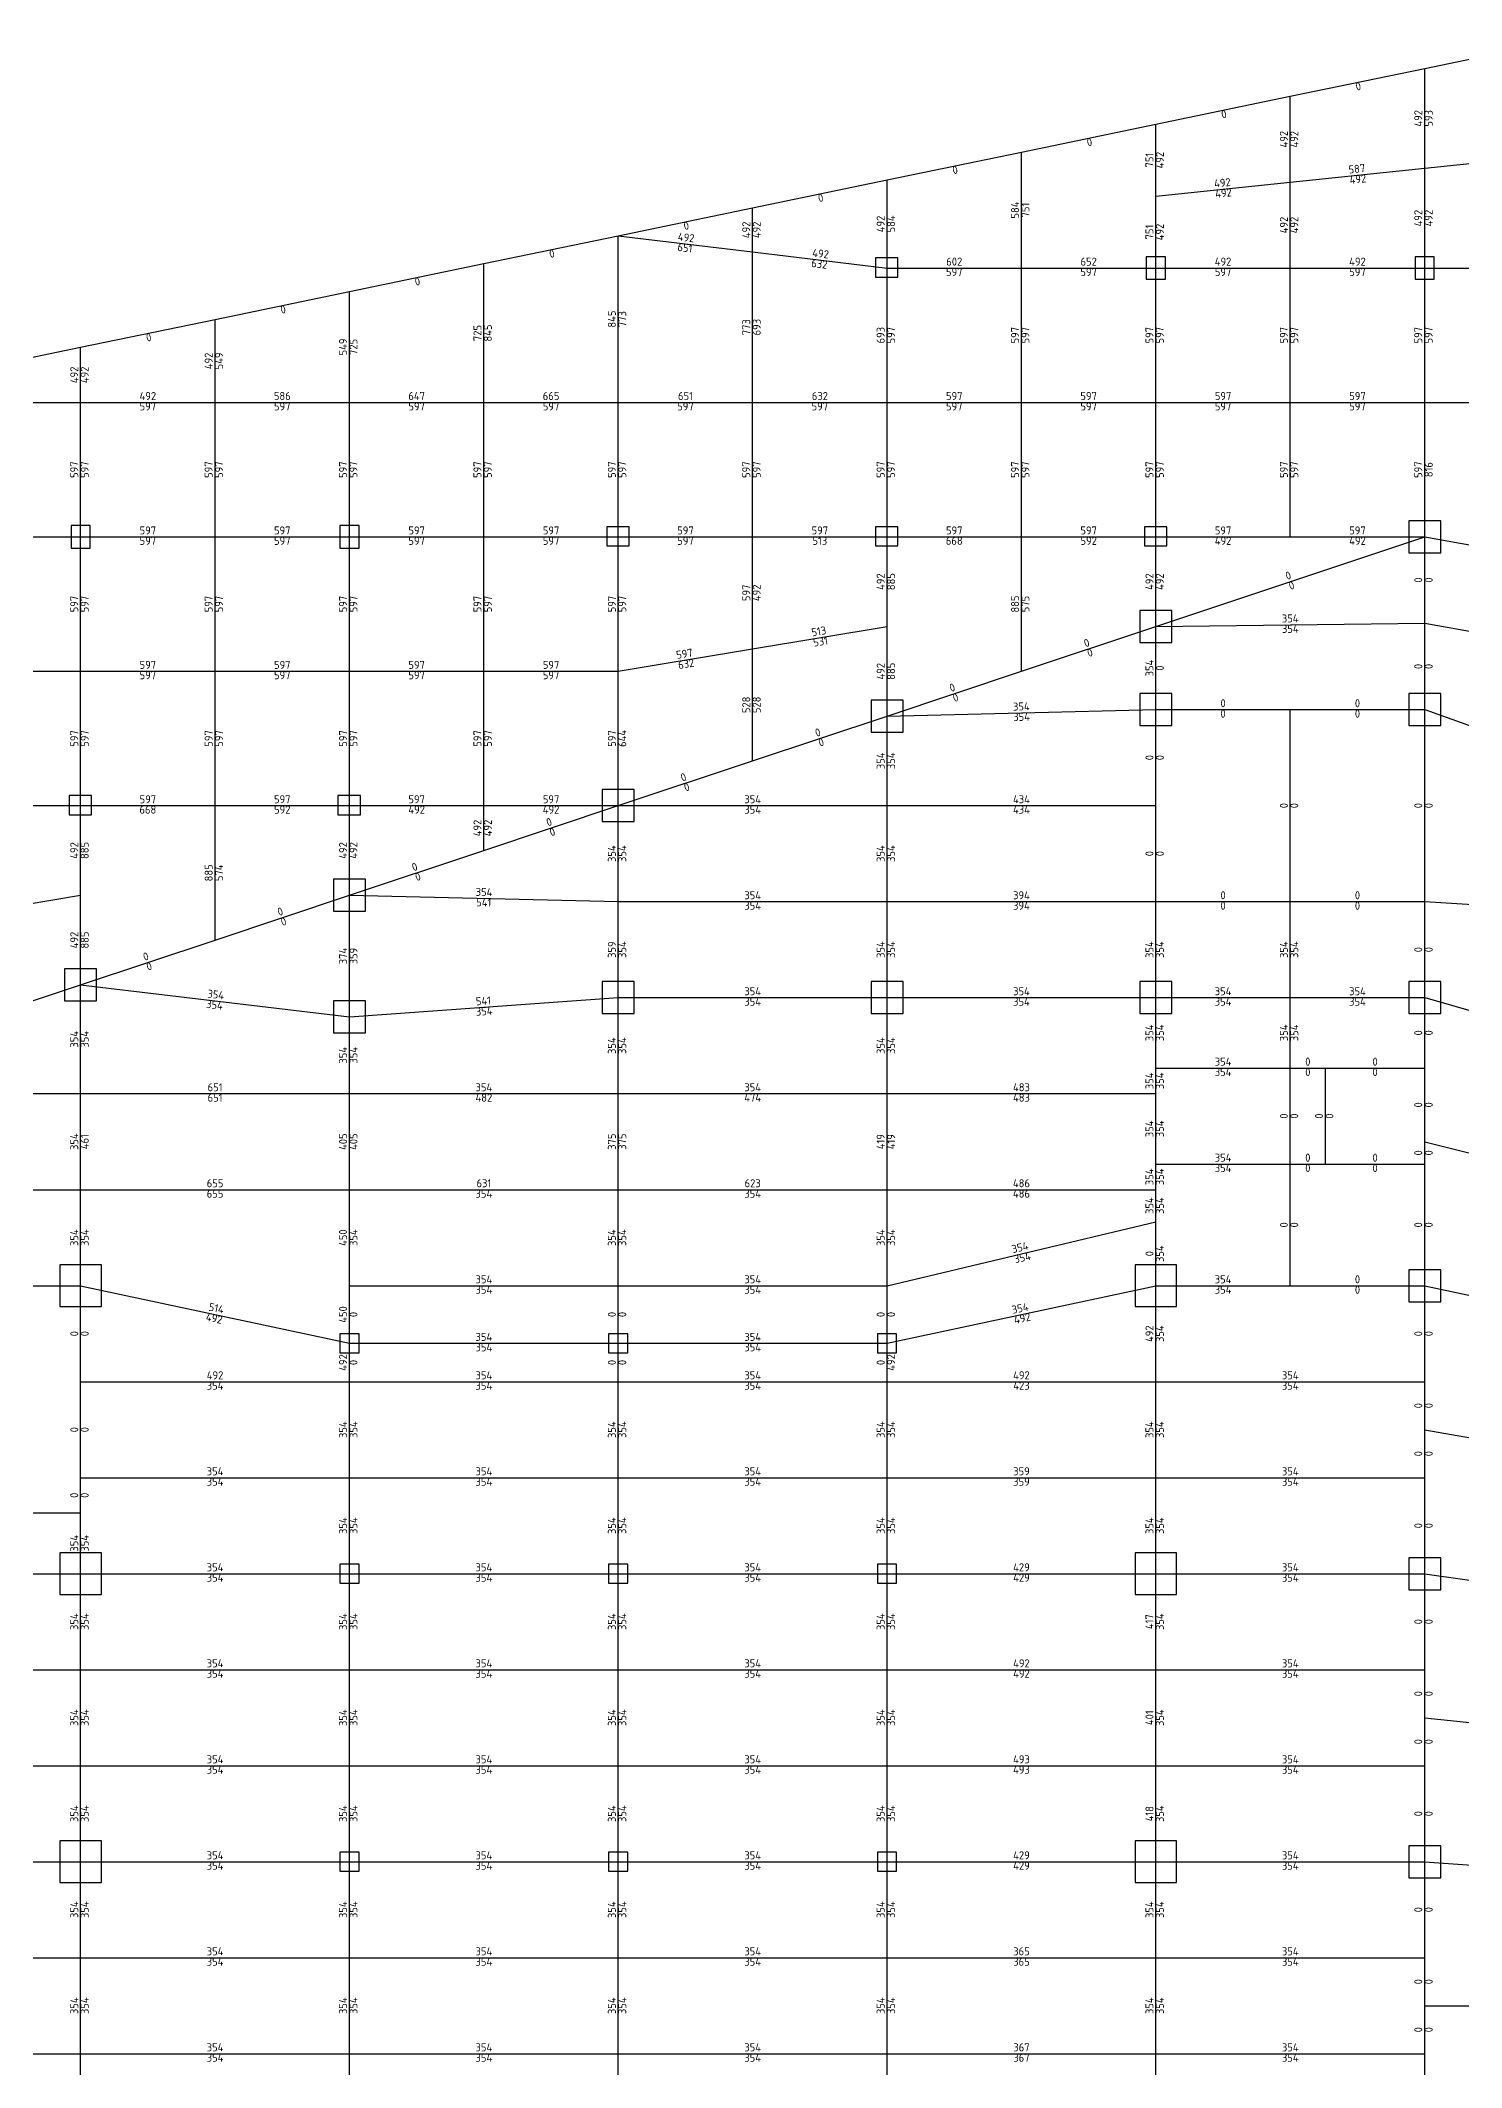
# Model space of a CAD drawing. Header units: millimetres. Extents: x -245177 to 1112891, y -1092030 to 122567.
# Drawn here: x -62954 to -18550, y -903251 to -839914 of the extents above; entities that cross this region are included whole.
import ezdxf
from ezdxf.enums import TextEntityAlignment as Align

# ---------------------------------------------------------------- set-up
doc = ezdxf.new("R2010")
doc.units = ezdxf.units.MM
doc.header["$MEASUREMENT"] = 0
for name, color, linetype in [('13', 4, 'Continuous'), ('dsg', 7, 'Continuous'), ('jiantu', 134, 'Continuous')]:
    doc.layers.add(name, color=color, linetype=linetype)
doc.styles.add('TrueTypeFont', font='yjkeng.shx', dxfattribs={"bigfont": 'yjkchn.shx'})

msp = doc.modelspace()

# ---------------------------------------------------------------- linework, layer by layer
at = {"layer": 'jiantu', "color": 94}
for p, q in [((-19700, -840785), (-15500, -839914)), ((-23900, -841657), (-19700, -840785)), ((-28100, -842528), (-23900, -841657)), ((-32300, -843400), (-28100, -842528)), ((-36500, -844271), (-32300, -843400)), ((-40700, -845142), (-36500, -844271)), ((-44900, -846014), (-40700, -845142)), ((-49100, -846885), (-44900, -846014)), ((-53300, -847757), (-49100, -846885)), ((-57500, -848628), (-53300, -847757)), ((-61700, -849500), (-57500, -848628)), ((-65900, -850371), (-61700, -849500))]:
    msp.add_line(p, q, dxfattribs=at)
at = {"layer": 'jiantu'}
for p, q in [((-19700, -843903), (-19700, -840785)), ((-23900, -844339), (-23900, -841657)), ((-28100, -844775), (-28100, -842528)), ((-32300, -847022), (-32300, -843400)), ((-19700, -843903), (-15500, -843468)), ((-36500, -847022), (-36500, -844271)), ((-23900, -844339), (-19700, -843903)), ((-19700, -847022), (-19700, -843903)), ((-28100, -844775), (-23900, -844339)), ((-28100, -847022), (-28100, -844775)), ((-23900, -847022), (-23900, -844339)), ((-40700, -846518), (-40700, -845142)), ((-44900, -851222), (-44900, -846014)), ((-44900, -846014), (-40700, -846518)), ((-40700, -851222), (-40700, -846518)), ((-40700, -846518), (-36500, -847022)), ((-49100, -851222), (-49100, -846885)), ((-36500, -851222), (-36500, -847022)), ((-36500, -847022), (-32300, -847022)), ((-32300, -847022), (-28100, -847022)), ((-32300, -851222), (-32300, -847022)), ((-28100, -851222), (-28100, -847022)), ((-28100, -847022), (-23900, -847022)), ((-23900, -847022), (-19700, -847022)), ((-23900, -851222), (-23900, -847022)), ((-19700, -851222), (-19700, -847022)), ((-19700, -847022), (-15500, -847022)), ((-53300, -851222), (-53300, -847757)), ((-57500, -851222), (-57500, -848628)), ((-61700, -851222), (-61700, -849500)), ((-65900, -851222), (-61700, -851222)), ((-61700, -851222), (-57500, -851222)), ((-61700, -855422), (-61700, -851222)), ((-57500, -851222), (-53300, -851222)), ((-57500, -855422), (-57500, -851222)), ((-53300, -851222), (-49100, -851222)), ((-53300, -855422), (-53300, -851222)), ((-49100, -851222), (-44900, -851222)), ((-49100, -855422), (-49100, -851222)), ((-44900, -851222), (-40700, -851222)), ((-44900, -855422), (-44900, -851222)), ((-40700, -851222), (-36500, -851222)), ((-40700, -855422), (-40700, -851222)), ((-36500, -851222), (-32300, -851222)), ((-36500, -855422), (-36500, -851222)), ((-32300, -851222), (-28100, -851222)), ((-32300, -855422), (-32300, -851222)), ((-28100, -851222), (-23900, -851222)), ((-28100, -855422), (-28100, -851222)), ((-23900, -851222), (-19700, -851222)), ((-23900, -855422), (-23900, -851222)), ((-19700, -851222), (-15500, -851222)), ((-19700, -855422), (-19700, -851222)), ((-65900, -855422), (-61700, -855422)), ((-61700, -859622), (-61700, -855422)), ((-61700, -855422), (-57500, -855422)), ((-57500, -855422), (-53300, -855422)), ((-57500, -859622), (-57500, -855422)), ((-53300, -859622), (-53300, -855422)), ((-53300, -855422), (-49100, -855422)), ((-49100, -855422), (-44900, -855422)), ((-49100, -859622), (-49100, -855422)), ((-44900, -859622), (-44900, -855422)), ((-44900, -855422), (-40700, -855422)), ((-40700, -855422), (-36500, -855422)), ((-40700, -858922), (-40700, -855422)), ((-36500, -858222), (-36500, -855422)), ((-36500, -855422), (-32300, -855422)), ((-32300, -855422), (-28100, -855422)), ((-32300, -859622), (-32300, -855422)), ((-28100, -858222), (-19700, -855422)), ((-28100, -858222), (-28100, -855422)), ((-28100, -855422), (-23900, -855422)), ((-23900, -855422), (-19700, -855422)), ((-19700, -858122), (-19700, -855422)), ((-19700, -855422), (-15500, -856172)), ((-40700, -858922), (-36500, -858222)), ((-36500, -861022), (-36500, -858222)), ((-32300, -859622), (-28100, -858222)), ((-28100, -858222), (-19700, -858122)), ((-28100, -860822), (-28100, -858222)), ((-19700, -858122), (-15500, -858872)), ((-19700, -860822), (-19700, -858122)), ((-44900, -859622), (-40700, -858922)), ((-40700, -862422), (-40700, -858922)), ((-65900, -859622), (-61700, -859622)), ((-61700, -859622), (-57500, -859622)), ((-61700, -863822), (-61700, -859622)), ((-57500, -859622), (-53300, -859622)), ((-57500, -863822), (-57500, -859622)), ((-53300, -859622), (-49100, -859622)), ((-53300, -863822), (-53300, -859622)), ((-49100, -859622), (-44900, -859622)), ((-49100, -863822), (-49100, -859622)), ((-44900, -863822), (-44900, -859622)), ((-36500, -861022), (-32300, -859622)), ((-40700, -862422), (-36500, -861022)), ((-36500, -861022), (-28100, -860822)), ((-36500, -863822), (-36500, -861022)), ((-28100, -860822), (-23900, -860822)), ((-28100, -863822), (-28100, -860822)), ((-23900, -860822), (-19700, -860822)), ((-23900, -866822), (-23900, -860822)), ((-19700, -866822), (-19700, -860822)), ((-19700, -860822), (-15500, -862322)), ((-44900, -863822), (-40700, -862422)), ((-65900, -863822), (-61700, -863822)), ((-61700, -866622), (-61700, -863822)), ((-61700, -863822), (-57500, -863822)), ((-57500, -863822), (-53300, -863822)), ((-57500, -868022), (-57500, -863822)), ((-53300, -866622), (-53300, -863822)), ((-53300, -863822), (-49100, -863822)), ((-49100, -863822), (-44900, -863822)), ((-49100, -865222), (-49100, -863822)), ((-49100, -865222), (-44900, -863822)), ((-44900, -866822), (-44900, -863822)), ((-44900, -863822), (-36500, -863822)), ((-36500, -866822), (-36500, -863822)), ((-36500, -863822), (-28100, -863822)), ((-28100, -866822), (-28100, -863822)), ((-53300, -866622), (-49100, -865222)), ((-65900, -867322), (-61700, -866622)), ((-61700, -869422), (-61700, -866622)), ((-57500, -868022), (-53300, -866622)), ((-53300, -870422), (-53300, -866622)), ((-53300, -866622), (-44900, -866822)), ((-44900, -869822), (-44900, -866822)), ((-44900, -866822), (-36500, -866822)), ((-36500, -869822), (-36500, -866822)), ((-36500, -866822), (-28100, -866822)), ((-28100, -869822), (-28100, -866822)), ((-28100, -866822), (-23900, -866822)), ((-23900, -869822), (-23900, -866822)), ((-23900, -866822), (-19700, -866822)), ((-19700, -869822), (-19700, -866822)), ((-19700, -866822), (-15500, -867072)), ((-61700, -869422), (-57500, -868022)), ((-65900, -870822), (-61700, -869422)), ((-61700, -869422), (-53300, -870422)), ((-61700, -872822), (-61700, -869422)), ((-53300, -870422), (-44900, -869822)), ((-44900, -869822), (-36500, -869822)), ((-44900, -872822), (-44900, -869822)), ((-36500, -869822), (-28100, -869822)), ((-36500, -872822), (-36500, -869822)), ((-28100, -869822), (-23900, -869822)), ((-28100, -872022), (-28100, -869822)), ((-23900, -869822), (-19700, -869822)), ((-23900, -872022), (-23900, -869822)), ((-19700, -872022), (-19700, -869822)), ((-19700, -869822), (-15500, -871022)), ((-53300, -872822), (-53300, -870422)), ((-28100, -872822), (-28100, -872022)), ((-28100, -872022), (-23900, -872022)), ((-23901, -875022), (-23900, -872022)), ((-23900, -872022), (-22800, -872022)), ((-22801, -875022), (-22800, -872022)), ((-22800, -872022), (-19700, -872022)), ((-19700, -874322), (-19700, -872022)), ((-70100, -872822), (-61700, -872822)), ((-61700, -875822), (-61700, -872822)), ((-61700, -872822), (-53300, -872822)), ((-53300, -875822), (-53300, -872822)), ((-53300, -872822), (-44900, -872822)), ((-44900, -875822), (-44900, -872822)), ((-44900, -872822), (-36500, -872822)), ((-36500, -875822), (-36500, -872822)), ((-36500, -872822), (-28100, -872822)), ((-28100, -875022), (-28100, -872822)), ((-19700, -874322), (-15500, -875372)), ((-19700, -875022), (-19700, -874322)), ((-28100, -875822), (-28100, -875022)), ((-28100, -875022), (-23901, -875022)), ((-23901, -875022), (-22801, -875022)), ((-23901, -878822), (-23901, -875022)), ((-22801, -875022), (-19700, -875022)), ((-19700, -878822), (-19700, -875022)), ((-70100, -875822), (-61700, -875822)), ((-61700, -878822), (-61700, -875822)), ((-61700, -875822), (-53300, -875822)), ((-53300, -878822), (-53300, -875822)), ((-53300, -875822), (-44900, -875822)), ((-44900, -878822), (-44900, -875822)), ((-44900, -875822), (-36500, -875822)), ((-36500, -878822), (-36500, -875822)), ((-36500, -875822), (-28100, -875822)), ((-28100, -876822), (-28100, -875822)), ((-36500, -878822), (-28100, -876822)), ((-28100, -878822), (-28100, -876822)), ((-65920, -878822), (-61700, -878822)), ((-61700, -881822), (-61700, -878822)), ((-61700, -878822), (-53300, -880622)), ((-53300, -880622), (-53300, -878822)), ((-53300, -878822), (-44900, -878822)), ((-44900, -880622), (-44900, -878822)), ((-44900, -878822), (-36500, -878822)), ((-36500, -880622), (-36500, -878822)), ((-36500, -880622), (-28100, -878822)), ((-28100, -878822), (-23901, -878822)), ((-28100, -881822), (-28100, -878822)), ((-23901, -878822), (-19700, -878822)), ((-19700, -881822), (-19700, -878822)), ((-19700, -878822), (-15500, -879722)), ((-53300, -880622), (-44900, -880622)), ((-53300, -881822), (-53300, -880622)), ((-44900, -880622), (-36500, -880622)), ((-44900, -881822), (-44900, -880622)), ((-36500, -881822), (-36500, -880622)), ((-61700, -884822), (-61700, -881822)), ((-61700, -881822), (-53300, -881822)), ((-53300, -884822), (-53300, -881822)), ((-53300, -881822), (-44900, -881822)), ((-44900, -884822), (-44900, -881822)), ((-44900, -881822), (-36500, -881822)), ((-36500, -884822), (-36500, -881822)), ((-36500, -881822), (-28100, -881822)), ((-28100, -884822), (-28100, -881822)), ((-28100, -881822), (-19700, -881822)), ((-19700, -883322), (-19700, -881822)), ((-19700, -883322), (-15500, -884072)), ((-19700, -884822), (-19700, -883322)), ((-61700, -884822), (-53300, -884822)), ((-61700, -885922), (-61700, -884822)), ((-53300, -887822), (-53300, -884822)), ((-53300, -884822), (-44900, -884822)), ((-44900, -887822), (-44900, -884822)), ((-44900, -884822), (-36500, -884822)), ((-36500, -887822), (-36500, -884822)), ((-36500, -884822), (-28100, -884822)), ((-28100, -887822), (-28100, -884822)), ((-28100, -884822), (-19700, -884822)), ((-19700, -887822), (-19700, -884822)), ((-65920, -885922), (-61700, -885922)), ((-61700, -887822), (-61700, -885922)), ((-65920, -887822), (-61700, -887822)), ((-61700, -887822), (-53300, -887822)), ((-61700, -890822), (-61700, -887822)), ((-53300, -887822), (-44900, -887822)), ((-53300, -890822), (-53300, -887822)), ((-44900, -887822), (-36500, -887822)), ((-44900, -890822), (-44900, -887822)), ((-36500, -887822), (-28100, -887822)), ((-36500, -890822), (-36500, -887822)), ((-28100, -887822), (-19700, -887822)), ((-28100, -890822), (-28100, -887822)), ((-19700, -890822), (-19700, -887822)), ((-19700, -887822), (-15500, -888422)), ((-70100, -890822), (-61700, -890822)), ((-61700, -893822), (-61700, -890822)), ((-61700, -890822), (-53300, -890822)), ((-53300, -893822), (-53300, -890822)), ((-53300, -890822), (-44900, -890822)), ((-44900, -893822), (-44900, -890822)), ((-44900, -890822), (-36500, -890822)), ((-36500, -893822), (-36500, -890822)), ((-36500, -890822), (-28100, -890822)), ((-28100, -893822), (-28100, -890822)), ((-28100, -890822), (-19700, -890822)), ((-19700, -892322), (-19700, -890822)), ((-19700, -892322), (-15500, -892772)), ((-19700, -893822), (-19700, -892322)), ((-70100, -893822), (-61700, -893822)), ((-61700, -896822), (-61700, -893822)), ((-61700, -893822), (-53300, -893822)), ((-53300, -896822), (-53300, -893822)), ((-53300, -893822), (-44900, -893822)), ((-44900, -896822), (-44900, -893822)), ((-44900, -893822), (-36500, -893822)), ((-36500, -896822), (-36500, -893822)), ((-36500, -893822), (-28100, -893822)), ((-28100, -896822), (-28100, -893822)), ((-28100, -893822), (-19700, -893822)), ((-19700, -896822), (-19700, -893822)), ((-70100, -896822), (-61700, -896822)), ((-61700, -896822), (-53300, -896822)), ((-61700, -899822), (-61700, -896822)), ((-53300, -896822), (-44900, -896822)), ((-53300, -899822), (-53300, -896822)), ((-44900, -896822), (-36500, -896822)), ((-44900, -899822), (-44900, -896822)), ((-36500, -896822), (-28100, -896822)), ((-36500, -899822), (-36500, -896822)), ((-28100, -896822), (-19700, -896822)), ((-28100, -899822), (-28100, -896822)), ((-19700, -899822), (-19700, -896822)), ((-19700, -896822), (-15500, -897122)), ((-70100, -899822), (-61700, -899822)), ((-61700, -902822), (-61700, -899822)), ((-61700, -899822), (-53300, -899822)), ((-53300, -902822), (-53300, -899822)), ((-53300, -899822), (-44900, -899822)), ((-44900, -902822), (-44900, -899822)), ((-44900, -899822), (-36500, -899822)), ((-36500, -902822), (-36500, -899822)), ((-36500, -899822), (-28100, -899822)), ((-28100, -902822), (-28100, -899822)), ((-28100, -899822), (-19700, -899822)), ((-19700, -901322), (-19700, -899822)), ((-19700, -901322), (-15500, -901322)), ((-19700, -902822), (-19700, -901322)), ((-70100, -902822), (-61700, -902822)), ((-61700, -905822), (-61700, -902822)), ((-61700, -902822), (-53300, -902822)), ((-53300, -905822), (-53300, -902822)), ((-53300, -902822), (-44900, -902822)), ((-44900, -905822), (-44900, -902822)), ((-44900, -902822), (-36500, -902822)), ((-36500, -905822), (-36500, -902822)), ((-36500, -902822), (-28100, -902822)), ((-28100, -905822), (-28100, -902822)), ((-28100, -902822), (-19700, -902822)), ((-19700, -905822), (-19700, -902822))]:
    msp.add_line(p, q, dxfattribs=at)
at = {"layer": 'jiantu', "color": 54}
for points in [[(-36160, -846707), (-36860, -846707), (-36860, -847307), (-36160, -847307)], [(-27800, -846672), (-28400, -846672), (-28400, -847372), (-27800, -847372)], [(-19400, -846672), (-20000, -846672), (-20000, -847372), (-19400, -847372)], [(-19200, -854922), (-20200, -854922), (-20200, -855922), (-19200, -855922)], [(-61400, -855072), (-62000, -855072), (-62000, -855772), (-61400, -855772)], [(-53000, -855072), (-53600, -855072), (-53600, -855772), (-53000, -855772)], [(-44560, -855107), (-45260, -855107), (-45260, -855707), (-44560, -855707)], [(-36160, -855107), (-36860, -855107), (-36860, -855707), (-36160, -855707)], [(-27755, -855107), (-28455, -855107), (-28455, -855707), (-27755, -855707)], [(-27600, -857722), (-28600, -857722), (-28600, -858722), (-27600, -858722)], [(-36000, -860522), (-37000, -860522), (-37000, -861522), (-36000, -861522)], [(-27600, -860322), (-28600, -860322), (-28600, -861322), (-27600, -861322)], [(-19200, -860322), (-20200, -860322), (-20200, -861322), (-19200, -861322)], [(-61360, -863507), (-62060, -863507), (-62060, -864107), (-61360, -864107)], [(-52960, -863507), (-53660, -863507), (-53660, -864107), (-52960, -864107)], [(-44400, -863322), (-45400, -863322), (-45400, -864322), (-44400, -864322)], [(-52800, -866122), (-53800, -866122), (-53800, -867122), (-52800, -867122)], [(-61200, -868922), (-62200, -868922), (-62200, -869922), (-61200, -869922)], [(-44400, -869322), (-45400, -869322), (-45400, -870322), (-44400, -870322)], [(-36000, -869322), (-37000, -869322), (-37000, -870322), (-36000, -870322)], [(-27600, -869322), (-28600, -869322), (-28600, -870322), (-27600, -870322)], [(-19200, -869322), (-20200, -869322), (-20200, -870322), (-19200, -870322)], [(-52800, -869922), (-53800, -869922), (-53800, -870922), (-52800, -870922)], [(-61050, -878172), (-62350, -878172), (-62350, -879472), (-61050, -879472)], [(-27450, -878172), (-28750, -878172), (-28750, -879472), (-27450, -879472)], [(-19200, -878322), (-20200, -878322), (-20200, -879322), (-19200, -879322)], [(-53000, -880322), (-53600, -880322), (-53600, -880922), (-53000, -880922)], [(-44600, -880322), (-45200, -880322), (-45200, -880922), (-44600, -880922)], [(-36200, -880322), (-36800, -880322), (-36800, -880922), (-36200, -880922)], [(-61050, -887172), (-62350, -887172), (-62350, -888472), (-61050, -888472)], [(-27450, -887172), (-28750, -887172), (-28750, -888472), (-27450, -888472)], [(-19200, -887322), (-20200, -887322), (-20200, -888322), (-19200, -888322)], [(-53000, -887522), (-53600, -887522), (-53600, -888122), (-53000, -888122)], [(-44600, -887522), (-45200, -887522), (-45200, -888122), (-44600, -888122)], [(-36200, -887522), (-36800, -887522), (-36800, -888122), (-36200, -888122)], [(-61050, -896172), (-62350, -896172), (-62350, -897472), (-61050, -897472)], [(-27450, -896172), (-28750, -896172), (-28750, -897472), (-27450, -897472)], [(-53000, -896522), (-53600, -896522), (-53600, -897122), (-53000, -897122)], [(-44600, -896522), (-45200, -896522), (-45200, -897122), (-44600, -897122)], [(-36200, -896522), (-36800, -896522), (-36800, -897122), (-36200, -897122)], [(-19200, -896322), (-20200, -896322), (-20200, -897322), (-19200, -897322)]]:
    msp.add_lwpolyline(points, close=True, dxfattribs=at)

# ---------------------------------------------------------------- texts
at = {"layer": '13', "color": 4, "linetype": 'Continuous', "style": 'TrueTypeFont'}
for s, rotation, p in [('593', 90, (-19700, -842344)), ('584', 90, (-36500, -845646)), ('751', 90, (-32300, -845211)), ('651', 353.15849, (-42800, -846266)), ('632', 353.15849, (-38600, -846770)), ('693', 90, (-40700, -848870)), ('725', 90, (-53300, -849489)), ('597', 90, (-36500, -849122)), ('597', 90, (-32300, -849122)), ('597', 90, (-28100, -849122)), ('597', 90, (-23900, -849122)), ('597', 90, (-19700, -849122)), ('549', 90, (-57500, -849925)), ('597', 90, (-61700, -853322)), ('597', 90, (-57500, -853322)), ('597', 90, (-53300, -853322)), ('597', 90, (-49100, -853322)), ('597', 90, (-44900, -853322)), ('597', 90, (-40700, -853322)), ('597', 90, (-36500, -853322)), ('597', 90, (-32300, -853322)), ('597', 90, (-28100, -853322)), ('597', 90, (-23900, -853322)), ('597', 90, (-61700, -857522)), ('597', 90, (-57500, -857522)), ('597', 90, (-53300, -857522)), ('597', 90, (-49100, -857522)), ('597', 90, (-44900, -857522)), ('575', 90, (-32300, -857522)), ('531', 9.46232, (-38600, -858572)), ('632', 9.46232, (-42800, -859272)), ('528', 90, (-40700, -860672)), ('597', 90, (-61700, -861722)), ('597', 90, (-57500, -861722)), ('597', 90, (-53300, -861722)), ('597', 90, (-49100, -861722)), ('644', 90, (-44900, -861722)), ('574', 90, (-57500, -865922)), ('541', 358.63607, (-49100, -866722))]:
    msp.add_text(s, height=250, rotation=rotation, dxfattribs=at).set_placement(p, align=Align.TOP_CENTER)
for s, rotation, p in [('751', 90, (-28100, -843651)), ('587', 5.92298, (-21800, -844121)), ('584', 90, (-32300, -845211)), ('751', 90, (-28100, -845898)), ('549', 90, (-53300, -849489)), ('725', 90, (-49100, -849054)), ('693', 90, (-36500, -849122)), ('597', 90, (-32300, -849122)), ('597', 90, (-28100, -849122)), ('597', 90, (-23900, -849122)), ('597', 90, (-19700, -849122)), ('597', 90, (-61700, -853322)), ('597', 90, (-57500, -853322)), ('597', 90, (-53300, -853322)), ('597', 90, (-49100, -853322)), ('597', 90, (-44900, -853322)), ('597', 90, (-40700, -853322)), ('597', 90, (-36500, -853322)), ('597', 90, (-32300, -853322)), ('597', 90, (-28100, -853322)), ('597', 90, (-23900, -853322)), ('597', 90, (-19700, -853322)), ('597', 90, (-40700, -857172)), ('597', 90, (-61700, -857522)), ('597', 90, (-57500, -857522)), ('597', 90, (-53300, -857522)), ('597', 90, (-49100, -857522)), ('597', 90, (-44900, -857522)), ('597', 9.46232, (-42800, -859272)), ('528', 90, (-40700, -860672)), ('597', 90, (-61700, -861722)), ('597', 90, (-57500, -861722)), ('597', 90, (-53300, -861722)), ('597', 90, (-49100, -861722)), ('597', 90, (-44900, -861722)), ('541', 4.08562, (-49100, -870122))]:
    msp.add_text(s, height=250, rotation=rotation, dxfattribs=at).set_placement(p, align=Align.BOTTOM_CENTER)
for s, p in [('602', (-34400, -847022)), ('652', (-30200, -847022)), ('586', (-55400, -851222)), ('647', (-51200, -851222)), ('665', (-47000, -851222)), ('651', (-42800, -851222)), ('632', (-38600, -851222)), ('597', (-34400, -851222)), ('597', (-30200, -851222)), ('597', (-26000, -851222)), ('597', (-21800, -851222)), ('597', (-59600, -855422)), ('597', (-55400, -855422)), ('597', (-51200, -855422)), ('597', (-47000, -855422)), ('597', (-42800, -855422)), ('597', (-38600, -855422)), ('597', (-34400, -855422)), ('597', (-30200, -855422)), ('597', (-26000, -855422)), ('597', (-21800, -855422)), ('597', (-59600, -859622)), ('597', (-55400, -859622)), ('597', (-51200, -859622)), ('597', (-47000, -859622)), ('597', (-59600, -863822)), ('597', (-55400, -863822)), ('597', (-51200, -863822)), ('597', (-47000, -863822)), ('651', (-57500, -872822)), ('655', (-57500, -875822)), ('631', (-49100, -875822)), ('623', (-40700, -875822))]:
    msp.add_text(s, height=250, dxfattribs=at).set_placement(p, align=Align.BOTTOM_CENTER)
for s, p in [('597', (-34400, -847022)), ('597', (-30200, -847022)), ('597', (-26000, -847022)), ('597', (-21800, -847022)), ('597', (-59600, -851222)), ('597', (-55400, -851222)), ('597', (-51200, -851222)), ('597', (-47000, -851222)), ('597', (-42800, -851222)), ('597', (-38600, -851222)), ('597', (-34400, -851222)), ('597', (-30200, -851222)), ('597', (-26000, -851222)), ('597', (-21800, -851222)), ('597', (-59600, -855422)), ('597', (-55400, -855422)), ('597', (-51200, -855422)), ('597', (-47000, -855422)), ('597', (-42800, -855422)), ('668', (-34400, -855422)), ('592', (-30200, -855422)), ('597', (-59600, -859622)), ('597', (-55400, -859622)), ('597', (-51200, -859622)), ('597', (-47000, -859622)), ('668', (-59600, -863822)), ('592', (-55400, -863822)), ('651', (-57500, -872822)), ('655', (-57500, -875822))]:
    msp.add_text(s, height=250, dxfattribs=at).set_placement(p, align=Align.TOP_CENTER)
at = {"layer": 'dsg', "color": 1, "linetype": 'Continuous', "style": 'TrueTypeFont'}
for s, rotation, p in [('0', 11.72201, (-21800, -841221)), ('0', 11.72201, (-26000, -842092)), ('0', 11.72201, (-30200, -842964)), ('492', 90, (-23900, -842998)), ('492', 90, (-28100, -843651)), ('0', 11.72201, (-34400, -843835)), ('492', 5.92298, (-21800, -844121)), ('0', 11.72201, (-38600, -844707)), ('492', 5.92298, (-26000, -844557)), ('492', 90, (-23900, -845680)), ('492', 90, (-19700, -845463)), ('0', 11.72201, (-42800, -845578)), ('492', 90, (-40700, -845830)), ('492', 90, (-28100, -845898)), ('0', 11.72201, (-47000, -846450)), ('0', 11.72201, (-51200, -847321)), ('0', 11.72201, (-55400, -848193)), ('0', 11.72201, (-59600, -849064)), ('492', 90, (-61700, -850361)), ('492', 90, (-40700, -857172)), ('492', 90, (-28100, -856822)), ('0', 18.43495, (-23900, -856822)), ('0', 90, (-19700, -856772)), ('354', 0.68206, (-23900, -858172)), ('0', 18.43495, (-30200, -858922)), ('0', 90, (-28100, -859522)), ('0', 90, (-19700, -859472)), ('0', 18.43495, (-34400, -860322)), ('354', 1.36393, (-32300, -860922)), ('0', 18.43495, (-38600, -861722)), ('354', 90, (-36500, -862422)), ('0', 90, (-28100, -862322)), ('0', 18.43495, (-42800, -863122)), ('0', 90, (-23900, -863822)), ('0', 90, (-19700, -863822)), ('492', 90, (-49100, -864522)), ('0', 18.43495, (-47000, -864522)), ('492', 90, (-53300, -865222)), ('354', 90, (-44900, -865322)), ('354', 90, (-36500, -865322)), ('0', 90, (-28100, -865322)), ('0', 18.43495, (-51200, -865922)), ('0', 18.43495, (-55400, -867322)), ('359', 90, (-53300, -868522)), ('354', 90, (-44900, -868322)), ('354', 90, (-36500, -868322)), ('354', 90, (-28100, -868322)), ('354', 90, (-23900, -868322)), ('0', 90, (-19700, -868322)), ('0', 18.43495, (-59600, -868722)), ('354', 353.21102, (-57500, -869922)), ('354', 4.08562, (-49100, -870122)), ('354', 90, (-61700, -871122)), ('354', 90, (-28100, -870922)), ('354', 90, (-23900, -870922)), ('0', 90, (-19700, -870922)), ('354', 90, (-53300, -871622)), ('354', 90, (-44900, -871322)), ('354', 90, (-36500, -871322)), ('354', 90, (-28100, -872422)), ('0', 90, (-19700, -873172)), ('354', 90, (-28100, -873922)), ('0', 90, (-23901, -873522)), ('0', 90, (-22801, -873522)), ('461', 90, (-61700, -874322)), ('405', 90, (-53300, -874322)), ('375', 90, (-44900, -874322)), ('419', 90, (-36500, -874322)), ('0', 90, (-19700, -874672)), ('354', 90, (-28100, -875422)), ('354', 90, (-28100, -876322)), ('354', 90, (-61700, -877322)), ('354', 90, (-53300, -877322)), ('354', 90, (-44900, -877322)), ('354', 90, (-36500, -877322)), ('0', 90, (-23901, -876922)), ('0', 90, (-19700, -876922)), ('354', 13.3925, (-32300, -877822)), ('354', 90, (-28100, -877822)), ('492', 347.90524, (-57500, -879722)), ('0', 90, (-53300, -879722)), ('0', 90, (-44900, -879722)), ('0', 90, (-36500, -879722)), ('492', 12.09476, (-32300, -879722)), ('0', 90, (-61700, -880322)), ('354', 90, (-28100, -880322)), ('0', 90, (-19700, -880322)), ('492', 90, (-36500, -881222)), ('0', 90, (-53300, -881222)), ('0', 90, (-44900, -881222)), ('0', 90, (-19700, -882572)), ('0', 90, (-61700, -883322)), ('354', 90, (-53300, -883322)), ('354', 90, (-44900, -883322)), ('354', 90, (-36500, -883322)), ('354', 90, (-28100, -883322)), ('0', 90, (-19700, -884072)), ('0', 90, (-61700, -885372)), ('354', 90, (-53300, -886322)), ('354', 90, (-44900, -886322)), ('354', 90, (-36500, -886322)), ('354', 90, (-28100, -886322)), ('354', 90, (-61700, -886872)), ('0', 90, (-19700, -886322)), ('354', 90, (-61700, -889322)), ('354', 90, (-53300, -889322)), ('354', 90, (-44900, -889322)), ('354', 90, (-36500, -889322)), ('354', 90, (-28100, -889322)), ('0', 90, (-19700, -889322)), ('0', 90, (-19700, -891572)), ('354', 90, (-61700, -892322)), ('354', 90, (-53300, -892322)), ('354', 90, (-44900, -892322)), ('354', 90, (-36500, -892322)), ('354', 90, (-28100, -892322)), ('0', 90, (-19700, -893072)), ('354', 90, (-61700, -895322)), ('354', 90, (-53300, -895322)), ('354', 90, (-44900, -895322)), ('354', 90, (-36500, -895322)), ('354', 90, (-28100, -895322)), ('0', 90, (-19700, -895322)), ('354', 90, (-61700, -898322)), ('354', 90, (-53300, -898322)), ('354', 90, (-44900, -898322)), ('354', 90, (-36500, -898322)), ('354', 90, (-28100, -898322)), ('0', 90, (-19700, -898322)), ('0', 90, (-19700, -900572)), ('354', 90, (-61700, -901322)), ('354', 90, (-53300, -901322)), ('354', 90, (-44900, -901322)), ('354', 90, (-36500, -901322)), ('354', 90, (-28100, -901322)), ('0', 90, (-19700, -902072))]:
    msp.add_text(s, height=250, rotation=rotation, dxfattribs=at).set_placement(p, align=Align.TOP_CENTER)
for s, rotation, p in [('492', 90, (-19700, -842344)), ('492', 90, (-23900, -842998)), ('492', 5.92298, (-26000, -844557)), ('492', 90, (-36500, -845646)), ('492', 90, (-23900, -845680)), ('492', 90, (-19700, -845463)), ('492', 353.15849, (-42800, -846266)), ('492', 90, (-40700, -845830)), ('492', 353.15849, (-38600, -846770)), ('492', 90, (-57500, -849925)), ('492', 90, (-61700, -850361)), ('492', 90, (-36500, -856822)), ('492', 90, (-28100, -856822)), ('0', 18.43495, (-23900, -856822)), ('0', 90, (-19700, -856772)), ('513', 9.46232, (-38600, -858572)), ('354', 0.68206, (-23900, -858172)), ('0', 18.43495, (-30200, -858922)), ('492', 90, (-36500, -859622)), ('354', 90, (-28100, -859522)), ('0', 90, (-19700, -859472)), ('0', 18.43495, (-34400, -860322)), ('354', 1.36393, (-32300, -860922)), ('0', 18.43495, (-38600, -861722)), ('354', 90, (-36500, -862422)), ('0', 90, (-28100, -862322)), ('0', 18.43495, (-42800, -863122)), ('0', 90, (-23900, -863822)), ('0', 90, (-19700, -863822)), ('492', 90, (-49100, -864522)), ('0', 18.43495, (-47000, -864522)), ('492', 90, (-61700, -865222)), ('492', 90, (-53300, -865222)), ('354', 90, (-44900, -865322)), ('354', 90, (-36500, -865322)), ('0', 18.43495, (-51200, -865922)), ('0', 90, (-28100, -865322)), ('354', 358.63607, (-49100, -866722)), ('0', 18.43495, (-55400, -867322)), ('492', 90, (-61700, -868022)), ('374', 90, (-53300, -868522)), ('359', 90, (-44900, -868322)), ('354', 90, (-36500, -868322)), ('354', 90, (-28100, -868322)), ('354', 90, (-23900, -868322)), ('0', 90, (-19700, -868322)), ('0', 18.43495, (-59600, -868722)), ('354', 353.21102, (-57500, -869922)), ('354', 90, (-61700, -871122)), ('354', 90, (-28100, -870922)), ('354', 90, (-23900, -870922)), ('0', 90, (-19700, -870922)), ('354', 90, (-53300, -871622)), ('354', 90, (-44900, -871322)), ('354', 90, (-36500, -871322)), ('354', 90, (-28100, -872422)), ('0', 90, (-19700, -873172)), ('354', 90, (-28100, -873922)), ('0', 90, (-23901, -873522)), ('0', 90, (-22801, -873522)), ('354', 90, (-61700, -874322)), ('405', 90, (-53300, -874322)), ('375', 90, (-44900, -874322)), ('419', 90, (-36500, -874322)), ('0', 90, (-19700, -874672)), ('354', 90, (-28100, -875422)), ('354', 90, (-28100, -876322)), ('354', 90, (-61700, -877322)), ('450', 90, (-53300, -877322)), ('354', 90, (-44900, -877322)), ('354', 90, (-36500, -877322)), ('0', 90, (-23901, -876922)), ('0', 90, (-19700, -876922)), ('354', 13.3925, (-32300, -877822)), ('0', 90, (-28100, -877822)), ('514', 347.90524, (-57500, -879722)), ('450', 90, (-53300, -879722)), ('0', 90, (-44900, -879722)), ('0', 90, (-36500, -879722)), ('354', 12.09476, (-32300, -879722)), ('0', 90, (-61700, -880322)), ('492', 90, (-28100, -880322)), ('0', 90, (-19700, -880322)), ('492', 90, (-53300, -881222)), ('0', 90, (-44900, -881222)), ('0', 90, (-36500, -881222)), ('0', 90, (-19700, -882572)), ('0', 90, (-61700, -883322)), ('354', 90, (-53300, -883322)), ('354', 90, (-44900, -883322)), ('354', 90, (-36500, -883322)), ('354', 90, (-28100, -883322)), ('0', 90, (-19700, -884072)), ('0', 90, (-61700, -885372)), ('354', 90, (-53300, -886322)), ('354', 90, (-44900, -886322)), ('354', 90, (-36500, -886322)), ('354', 90, (-28100, -886322)), ('354', 90, (-61700, -886872)), ('0', 90, (-19700, -886322)), ('354', 90, (-61700, -889322)), ('354', 90, (-53300, -889322)), ('354', 90, (-44900, -889322)), ('354', 90, (-36500, -889322)), ('417', 90, (-28100, -889322)), ('0', 90, (-19700, -889322)), ('0', 90, (-19700, -891572)), ('354', 90, (-61700, -892322)), ('354', 90, (-53300, -892322)), ('354', 90, (-44900, -892322)), ('354', 90, (-36500, -892322)), ('401', 90, (-28100, -892322)), ('0', 90, (-19700, -893072)), ('354', 90, (-61700, -895322)), ('354', 90, (-53300, -895322)), ('354', 90, (-44900, -895322)), ('354', 90, (-36500, -895322)), ('418', 90, (-28100, -895322)), ('0', 90, (-19700, -895322)), ('354', 90, (-61700, -898322)), ('354', 90, (-53300, -898322)), ('354', 90, (-44900, -898322)), ('354', 90, (-36500, -898322)), ('354', 90, (-28100, -898322)), ('0', 90, (-19700, -898322)), ('0', 90, (-19700, -900572)), ('354', 90, (-61700, -901322)), ('354', 90, (-53300, -901322)), ('354', 90, (-44900, -901322)), ('354', 90, (-36500, -901322)), ('354', 90, (-28100, -901322)), ('0', 90, (-19700, -902072))]:
    msp.add_text(s, height=250, rotation=rotation, dxfattribs=at).set_placement(p, align=Align.BOTTOM_CENTER)
for s, p in [('492', (-26000, -847022)), ('492', (-21800, -847022)), ('492', (-59600, -851222)), ('0', (-26000, -860822)), ('0', (-21800, -860822)), ('354', (-40700, -863822)), ('434', (-32300, -863822)), ('354', (-40700, -866822)), ('394', (-32300, -866822)), ('0', (-26000, -866822)), ('0', (-21800, -866822)), ('354', (-40700, -869822)), ('354', (-32300, -869822)), ('354', (-26000, -869822)), ('354', (-21800, -869822)), ('354', (-26000, -872022)), ('0', (-23350, -872022)), ('0', (-21250, -872022)), ('354', (-49100, -872822)), ('354', (-40700, -872822)), ('483', (-32300, -872822)), ('354', (-26000, -875022)), ('0', (-23351, -875022)), ('0', (-21250, -875022)), ('486', (-32300, -875822)), ('354', (-49100, -878822)), ('354', (-40700, -878822)), ('354', (-26000, -878822)), ('0', (-21800, -878822)), ('354', (-49100, -880622)), ('354', (-40700, -880622)), ('492', (-57500, -881822)), ('354', (-49100, -881822)), ('354', (-40700, -881822)), ('492', (-32300, -881822)), ('354', (-23900, -881822)), ('354', (-57500, -884822)), ('354', (-49100, -884822)), ('354', (-40700, -884822)), ('359', (-32300, -884822)), ('354', (-23900, -884822)), ('354', (-57500, -887822)), ('354', (-49100, -887822)), ('354', (-40700, -887822)), ('429', (-32300, -887822)), ('354', (-23900, -887822)), ('354', (-57500, -890822)), ('354', (-49100, -890822)), ('354', (-40700, -890822)), ('492', (-32300, -890822)), ('354', (-23900, -890822)), ('354', (-57500, -893822)), ('354', (-49100, -893822)), ('354', (-40700, -893822)), ('493', (-32300, -893822)), ('354', (-23900, -893822)), ('354', (-57500, -896822)), ('354', (-49100, -896822)), ('354', (-40700, -896822)), ('429', (-32300, -896822)), ('354', (-23900, -896822)), ('354', (-57500, -899822)), ('354', (-49100, -899822)), ('354', (-40700, -899822)), ('365', (-32300, -899822)), ('354', (-23900, -899822)), ('354', (-57500, -902822)), ('354', (-49100, -902822)), ('354', (-40700, -902822)), ('367', (-32300, -902822)), ('354', (-23900, -902822))]:
    msp.add_text(s, height=250, dxfattribs=at).set_placement(p, align=Align.BOTTOM_CENTER)
at = {"layer": 'dsg', "color": 2, "linetype": 'Continuous', "style": 'TrueTypeFont'}
for s, p in [('845', (-44900, -848618)), ('773', (-40700, -848870)), ('885', (-32300, -857522)), ('885', (-57500, -865922))]:
    msp.add_text(s, height=250, rotation=90, dxfattribs=at).set_placement(p, align=Align.BOTTOM_CENTER)
for s, p in [('773', (-44900, -848618)), ('845', (-49100, -849054)), ('816', (-19700, -853322)), ('885', (-36500, -856822)), ('885', (-36500, -859622)), ('885', (-61700, -865222)), ('885', (-61700, -868022))]:
    msp.add_text(s, height=250, rotation=90, dxfattribs=at).set_placement(p, align=Align.TOP_CENTER)
at = {"layer": 'dsg', "color": 1, "linetype": 'Continuous', "style": 'TrueTypeFont'}
for s, p in [('513', (-38600, -855422)), ('492', (-26000, -855422)), ('492', (-21800, -855422)), ('0', (-26000, -860822)), ('0', (-21800, -860822)), ('492', (-51200, -863822)), ('492', (-47000, -863822)), ('354', (-40700, -863822)), ('434', (-32300, -863822)), ('354', (-40700, -866822)), ('394', (-32300, -866822)), ('0', (-26000, -866822)), ('0', (-21800, -866822)), ('354', (-40700, -869822)), ('354', (-32300, -869822)), ('354', (-26000, -869822)), ('354', (-21800, -869822)), ('354', (-26000, -872022)), ('0', (-23350, -872022)), ('0', (-21250, -872022)), ('482', (-49100, -872822)), ('474', (-40700, -872822)), ('483', (-32300, -872822)), ('354', (-26000, -875022)), ('0', (-23351, -875022)), ('0', (-21250, -875022)), ('354', (-49100, -875822)), ('354', (-40700, -875822)), ('486', (-32300, -875822)), ('354', (-49100, -878822)), ('354', (-40700, -878822)), ('354', (-26000, -878822)), ('0', (-21800, -878822)), ('354', (-49100, -880622)), ('354', (-40700, -880622)), ('354', (-57500, -881822)), ('354', (-49100, -881822)), ('354', (-40700, -881822)), ('423', (-32300, -881822)), ('354', (-23900, -881822)), ('354', (-57500, -884822)), ('354', (-49100, -884822)), ('354', (-40700, -884822)), ('359', (-32300, -884822)), ('354', (-23900, -884822)), ('354', (-57500, -887822)), ('354', (-49100, -887822)), ('354', (-40700, -887822)), ('429', (-32300, -887822)), ('354', (-23900, -887822)), ('354', (-57500, -890822)), ('354', (-49100, -890822)), ('354', (-40700, -890822)), ('492', (-32300, -890822)), ('354', (-23900, -890822)), ('354', (-57500, -893822)), ('354', (-49100, -893822)), ('354', (-40700, -893822)), ('493', (-32300, -893822)), ('354', (-23900, -893822)), ('354', (-57500, -896822)), ('354', (-49100, -896822)), ('354', (-40700, -896822)), ('429', (-32300, -896822)), ('354', (-23900, -896822)), ('354', (-57500, -899822)), ('354', (-49100, -899822)), ('354', (-40700, -899822)), ('365', (-32300, -899822)), ('354', (-23900, -899822)), ('354', (-57500, -902822)), ('354', (-49100, -902822)), ('354', (-40700, -902822)), ('367', (-32300, -902822)), ('354', (-23900, -902822))]:
    msp.add_text(s, height=250, dxfattribs=at).set_placement(p, align=Align.TOP_CENTER)

doc.saveas('drawing.dxf')
